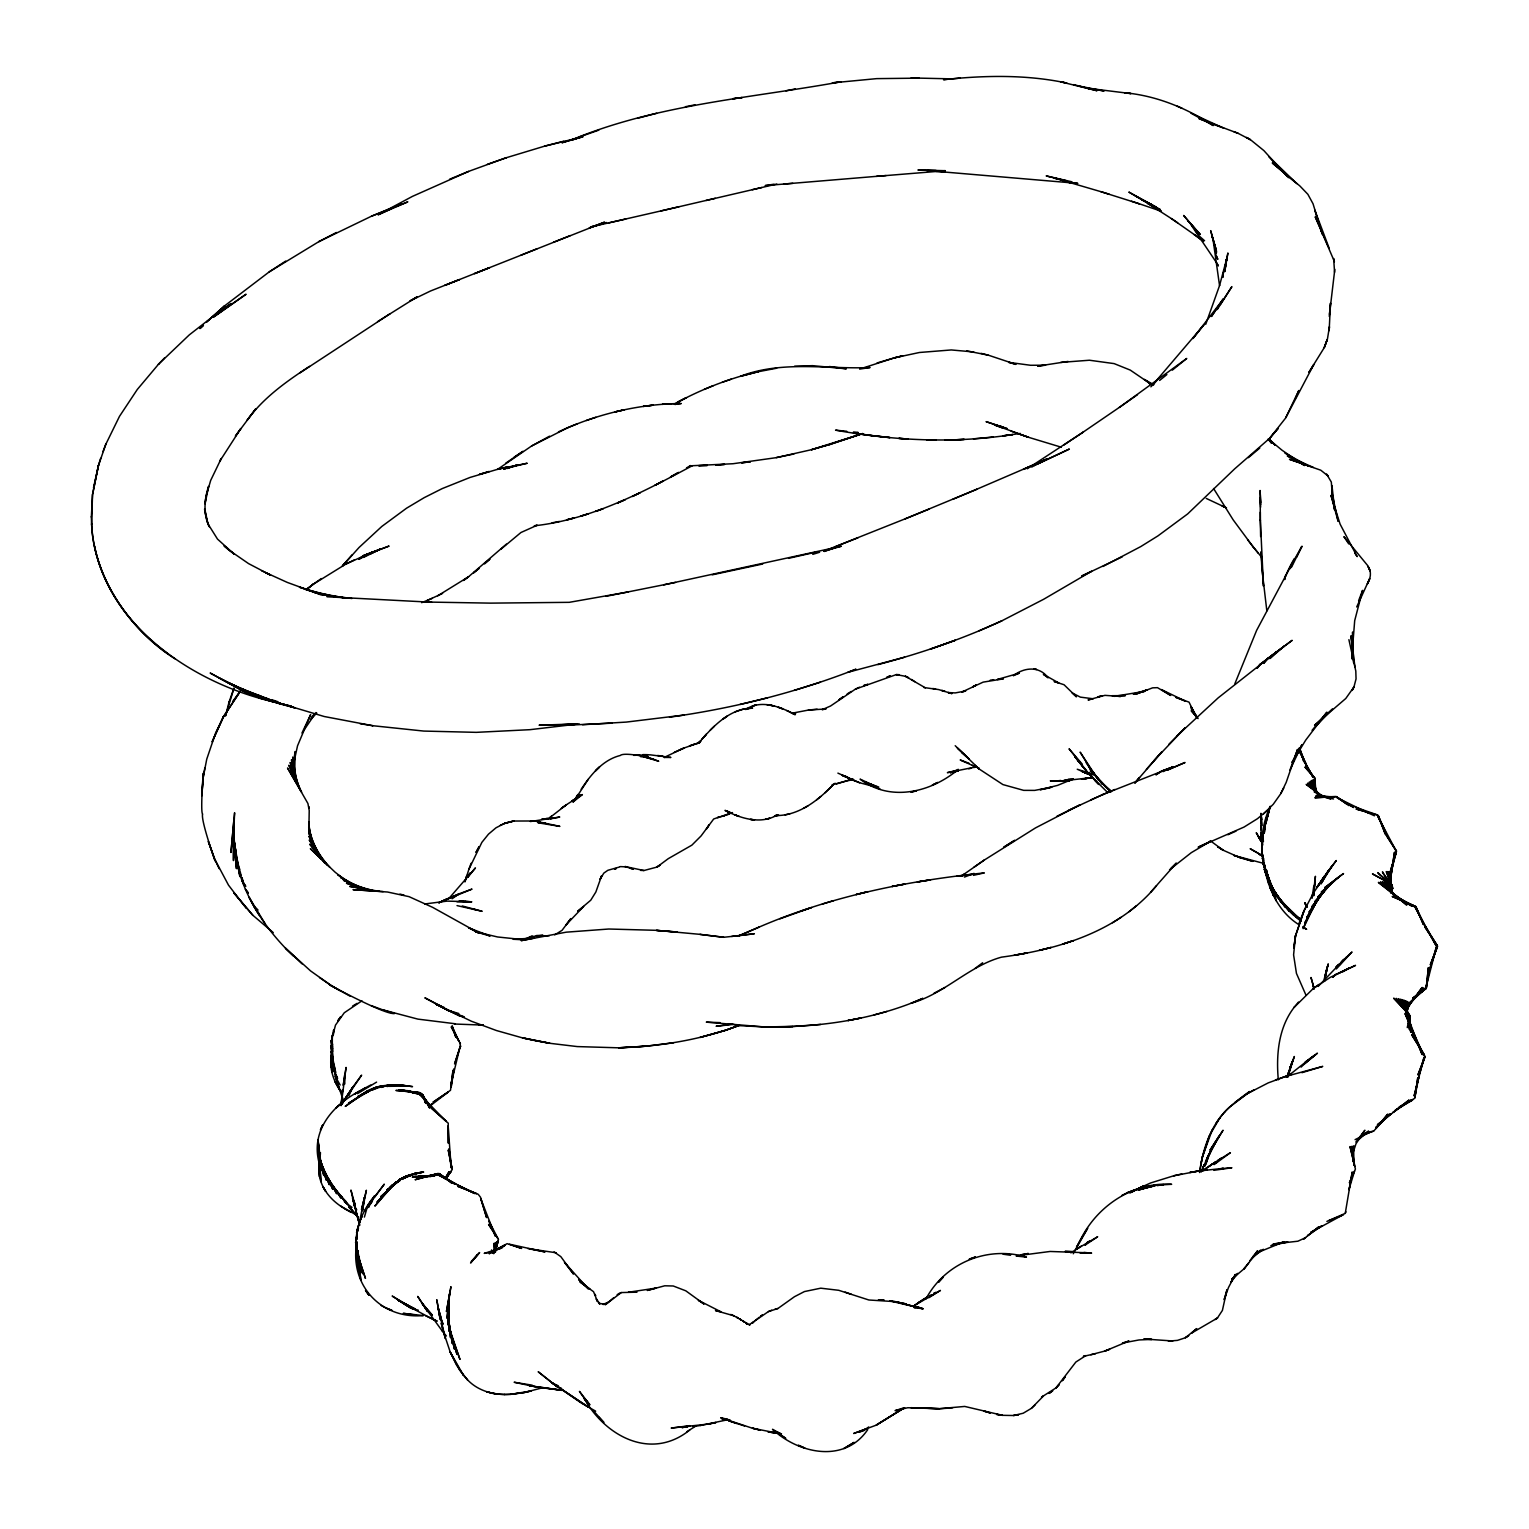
<?xml version="1.0" encoding="UTF-8"?>
<svg xmlns="http://www.w3.org/2000/svg" width="1529" height="1529" viewBox="0 0 1529 1529"><rect width="100%" height="100%" fill="white"/><g stroke="black" fill="none" stroke-linecap="round" stroke-linejoin="round"><path stroke-width="1.5" d="M357.958 1252.308L357.958 1268.401L358.283 1250.779M1260.852 826.31L1260.871 816.352M1260.833 822.946L1260.89 816.218M1313.698 894.847L1315.418 876.289L1313.698 895.306M1409.413 1029.476L1409.49 1015.466L1410.713 1031.827M91.358 517.07L92.504 494.708L98.429 465.561L92.504 494.708L91.644 524.351L91.339 516.611M1313.698 895.784L1314.902 879.404M308.782 831.031L308.839 822.01L310.1 837.644M308.839 831.126L309.221 810.542L307.921 803.489L287.548 767.998L301.633 792.137L288.866 765.207L300.296 789.977L290.166 762.474L298.9 787.645L291.447 759.76L296.913 782.81L292.708 757.065L293.434 765.972M362.526 1209.783L366.387 1190.25L361.513 1209.515L364.38 1197.838L362.66 1210.777M1392.499 888.769L1391.734 885.176L1377.801 872.6C1381.165 878.162 1396.512 882.749 1391.333 891.464C1396.149 884.221 1384.299 877.894 1382.445 871.836L1392.441 887.145L1386.306 871.549L1392.441 888.158L1390.893 892.764M294.6 777.038L295.154 751.58L293.625 760.907M1409.528 1029.648L1409.872 1016.135L1408.477 1027.373M1351.923 654.336L1351.789 658.808L1352.095 654.106M1352.133 647.627L1352.611 631.974L1353.585 662.841L1350.986 635.796L1354.923 666.778M495.721 1249.441L498.492 1239.407L488.592 1224.385L498.053 1238.758L488.917 1221.059L495.32 1236.044M340.871 1206.266C329.155 1198.468 319.733 1186.064 318.892 1171.634L319.504 1153.458M356.983 1241.988C348.803 1284.341 380.511 1319.451 423.399 1315.552M1406.527 1015.237L1407.12 1001.438L1407.368 1014.797M1264.693 832.005L1265.075 823.233L1264.712 829.979M1390.473 888.789L1390.664 884.488L1391.6 893.051M494.976 1252.06L495.472 1242.599L494.956 1251.181M1390.377 883.093L1391.008 871.989L1390.931 891.082L1390.243 871.778L1391.696 890.146L1389.211 871.645L1392.212 889.152L1387.873 871.549L1392.441 888.158L1390.606 892.496M319.657 1177.101L320.058 1153.134M342.209 1093.483L335.061 1081.557L340.298 1090.827C332.73 1079.856 328.525 1065.904 331.908 1052.678M357.882 1250.913L357.155 1262.113L357.958 1252.633M1352.4 649.385L1354.694 620.64L1362.568 590.366L1358.593 600.744M332.519 1046.543L331.812 1071.944L332.309 1035.095L332.328 1058.584L331.487 1040.37L335.501 1025.099L344.254 1012.79L361.933 1000.826M362.277 1210.184L364.456 1197.647L358.761 1225.799M1223.066 277.074L1223.372 272.315L1223.028 276.864M330.99 1067.204L332.615 1044.078M1329.141 330.646L1329.427 326.766L1327.44 339.056L1324.286 347.58L1308.92 372.35L1313.774 364.571L1285.813 417.608M1329.179 330.168L1330.517 303.048L1329.274 316.388M1334.798 269.352L1329.485 314.324M1390.568 883.208L1391.428 872.237L1389.823 883.647M1334.569 272.296L1333.651 258.554L1334.397 261.746M319.905 1152.885L318.911 1171.978L319.867 1155.045M341.101 1105.448L346.07 1067.414L343.241 1085.437L344.694 1074.868L344.789 1083.965M1224.538 270.537L1227.902 252.992L1224.672 271.799M1266.05 822.354L1266.547 817.633L1265.744 824.188M1406.795 1015.39L1408.19 1002.049L1406.221 1013.459M203.281 776.885L201.809 795.825C206.052 736.386 199.458 812.778 202.65 814.059C199.726 821.417 227.477 895.134 208.307 841.447L215.035 859.871M205.593 499.008L205.077 503.863L208.556 486.413C204.294 499.371 203.147 514.203 209.263 526.76C204.332 514.528 202.631 496.065 207.504 522.459M358.455 1227.672L358.054 1231.093M1224.481 270.327L1226.659 258.879L1219.55 285.617L1213.414 242.155L1216.396 251.501M320.459 1152.598L318.892 1171.634M1391.142 892.879L1391.982 886.323L1390.702 890.681M495.453 1250.932L496.6 1242.026L495.243 1251.41M357.327 1251.2L356.754 1255.538L357.461 1250.913M1224.92 271.168L1226.526 259.357L1224.691 270.633M1408.515 1027.641L1409.604 1015.16L1393.684 998.15L1409.394 1014.855L1396.187 998.361L1409.681 1015.6L1408.285 1023.761M1324.611 981.178L1327.306 967.322L1325.089 977.662M1390.53 879.271L1394.524 852.15L1391.275 872.83L1395.652 852.035L1390.625 873.135L1396.34 852.054L1390.95 869.16M320.001 1154.223L319.026 1160.759L320.345 1154.051M1312.742 893.165L1313.774 886.323M1199.577 1172.514C1202.711 1148.375 1211.274 1123.681 1229.717 1106.939C1273.084 1074.467 1233.349 1101.797 1224.442 1112.29M330.723 1062.407L332.538 1050.901M1199.615 1172.189L1202.367 1157.109L1200.781 1164.888M1267.445 816.696L1270.159 806.414L1265.783 823.653L1270.045 806.681M204.848 767.749L203.223 777.324L206.759 759.129L215.646 732.888L223.635 716.394L212.13 741.852L223.406 716.738L240.741 690.554M1295.483 935.996L1304.027 910.768L1295.541 935.652L1293.591 954.861L1296.458 973.419L1306.053 995.341M1349.056 1189.715L1352.248 1171.94L1345.252 1213.357L1326.885 1221.384M93.479 487.866L98.429 465.561M332.71 1048.493L331.028 1057.571L332.596 1050.786M495.453 1252.098L497.498 1241.529L495.377 1250.569M205.995 496.505L210.696 480.374L221.265 458.49L219.603 461.471L240.817 428.54L235.409 436.09L255.668 408.95L247.22 420.093C263.6 397.616 286.477 381.39 309.508 366.368M460.363 1046.925L460.592 1045.836L454.553 1063.974M1325.528 975.273L1326.828 969.061L1325.012 975.961L1325.968 972.272M1284.723 579.587C1284.494 575 1302.555 542.661 1290.247 568.616M294.122 761.423L297.524 745.846L310.635 714.616L301.958 733.041L315.987 712.533M460.42 1046.62L459.981 1042.835L460.458 1043.867M1352.477 1152.369L1353.949 1145.89L1353.241 1161.792L1352.897 1146.177L1354.121 1165.346L1351.598 1146.387L1354.809 1166.493L1350.031 1146.559L1355.42 1169.035L1349.495 1182.624M1406.527 1013.689L1409.05 1002.623L1405.591 1013.899M1287.934 1077.161L1293.114 1059.731M1284.685 579.262L1285.717 574.942M1327.306 967.322L1326.216 971.775L1328.261 963.862L1326.56 970.036L1327.784 965.583M225.547 715.935L233.994 688.05L228.872 702.556M225.642 715.572L229.082 701.868M1324.152 979.363L1325.051 975.808M1407.253 1027.584L1409.853 1015.81M1349.323 1188.243L1354.579 1171.042L1349.419 1182.701M495.969 1249.327L498.129 1241.108L495.549 1249.633M364.399 1217.084L367.533 1206.247M1392.193 889.802L1391.333 891.464M466.823 875.429L464.912 881.908L468.925 869.179M1352.592 1154.185L1355.975 1143.807L1364.881 1130.218L1355.841 1142.048L1368.589 1131.097L1360.867 1135.99M100.646 458.337L98.296 466.001L105.749 444.404L119.491 416.347L137.285 389.494L158.653 364.074M1219.722 285.082L1205.712 324.339M1291.757 1063.324L1288.985 1072.001L1294.375 1056.501L1289.807 1068.465L1293.056 1059.884M455.202 1061.986L459.713 1048.034L450.768 1085.342L454.075 1068.828L451.17 1087.119L453.004 1070.185L450.501 1090.292L432.975 1102.256L448.093 1092.165L429.458 1106.384M1286.978 1077.104L1289.272 1070.3M1390.301 871.32L1396.569 851.118L1386.096 834.968L1396.225 851.08L1377.916 816.505L1386.287 833.974L1378.336 815.836L1385.312 834.146L1378.107 815.244L1356.051 809.032L1376.75 814.689L1355.955 807.388L1374.456 815.779M1205.98 1163.569L1210.28 1151.662L1223.028 1130.237L1209.974 1150.248L1219.11 1136.028L1207.528 1157.09L1215.421 1142.106L1209.611 1154.261M1270.159 806.414C1252.003 845.996 1264.215 894.083 1299.554 919.808M1292.177 762.207L1305.747 740.074L1326.924 712.17L1312.073 730.346L1332.466 708.864L1314.558 725.338L1345.788 698.485L1353.949 686.98L1356.051 678.914L1355.803 671.04L1348.903 639.676M1291.604 567.03L1301.733 546.56L1296.554 557.282M1288.106 1073.683L1290.61 1066.497M1405.82 1014.09L1409.662 1003.139L1406.183 1011.032M1234.916 683.616L1256.628 630.368L1294.146 559.92M1324.458 347.121L1327.229 339.514L1324.286 347.58M471.123 863.273L468.887 869.294L481.864 842.383L488.496 834.146L496.027 827.781L504.474 823.462L513.763 821.035L534.672 820.977M1205.062 1165.71L1207.298 1159.708M1298.962 923.459L1304.027 910.768M1205.043 1165.805L1208.636 1156.287M102.997 451.571L105.921 444.002M1201.24 1171.787L1208.77 1154.682M1201.278 1171.654L1204.202 1164.697L1202.731 1168.156M1209.458 1154.319L1211.943 1148.413L1207.126 1158.16M1263.489 813.982L1273.256 804.273L1280.748 793.723L1286.195 782.389L1297.548 749.401L1289.826 770.348L1301.886 744.776L1292.043 762.264M1295.541 398.037L1298.809 390.526L1285.621 418.029L1269.643 438.326L1234.744 468.791L1187.67 513.916L1157.912 535.914L1140.768 546.579L1102.963 566.456M348.86 1095.758L352.607 1087.387L361.628 1075.155L341.024 1105.276M1205.578 1161.543L1207.184 1158.026M1345.252 1213.357L1345.94 1211.847M1356.701 606.956L1369.697 578.574L1367.385 583.83C1370.615 578.726 1371.819 571.731 1368.149 566.494L1370.003 570.871L1367.786 565.711L1343.915 536.641L1348.731 543.904M371.623 1202.138L374.395 1196.232L369.942 1204.489M1405.495 1013.211L1410.025 1003.578L1405.571 1011.3M1212.191 1129.855L1202.291 1157.415L1209.21 1136.066L1220.008 1117.565L1215.765 1123.662M1306.97 904.69L1303.893 911.074L1313.411 893.012L1328.433 870.689L1316.87 887.432L1324.573 876.021M1073.243 1253.761L1087.692 1228.207L1080.009 1240.784C1096.102 1206.744 1132.454 1181.669 1171.654 1184.306L1153.573 1185.281L1163.722 1184.612L1157.166 1185.625M1353.949 686.98L1352.095 690.458L1353.757 687.362M1280.882 793.36L1283.787 787.97M1321.018 883.953L1323.139 880.054M1322.05 882.099L1328.281 870.938L1336.289 860.521L1316.87 887.432M1217.256 309.508L1231.877 286.649L1220.448 304.367M1321.171 883.418L1332.351 865.529L1327.44 872.371M1293.935 560.302L1302.02 546.235M364.666 1211.025L374.777 1195.697C356.926 1216.243 349.071 1247.549 362.793 1273.81L355.626 1242.14L360.748 1269.032L355.645 1242.542L359.277 1264.005L357.576 1250.665M344.407 1099.638L341.101 1105.18L352.912 1087.119M1405.648 1011.51L1410.158 1003.941L1406.107 1009.58M223.272 717.101L240.684 690.63M342.324 1103.154L344.56 1099.485L342.668 1102.562M370.056 1204.776L372.388 1200.934M374.72 1197.092L384.295 1184.153L367.667 1205.941M1217.046 308.915L1223.047 299.321L1211.427 316.503L1223.353 298.939L1192.907 338.559L1203.992 324.74L1153.458 384.008M470.684 872.715L465.905 877.837L470.626 872.772L467.759 877.321L475.443 867.918L449.736 897.523M445.531 1178.935L450.29 1171.615L445.302 1178.974M1168.347 1341.124L1177.445 1340.379L1185.281 1337.799L1196.787 1328.586L1191.492 1333.154L1217.39 1318.055L1222.397 1310.429L1226.965 1289.75L1224.156 1299.65L1228.494 1287.494L1235.413 1274.383L1230.864 1282.219L1237.745 1273.37L1231.743 1279.238L1243.746 1269.051L1248.601 1262.973M581.192 789.27C590.691 774.878 602.751 759.837 620.296 755.479C625.113 750.815 667.084 761.69 638.931 755.25M1317.023 887.183L1324.783 875.83L1320.999 881.296M1247.358 1264.846L1257.583 1250.779L1250.053 1260.508L1260.603 1250.149L1252.786 1256.723M925.943 1298.943C944.979 1262.992 987.486 1245.466 1026.437 1257.106L1018.295 1256.265M445.799 1178.859L451.189 1171.386L445.455 1178.802M1257.239 668.154L1259.915 664.446L1257.297 668.058M1406.011 1009.732L1422.161 987.447L1409.662 1004.305L1423.595 988.002L1409.031 1004.266L1424.665 988.46L1409.776 1002.508M232.58 701.582L240.493 690.86M588.225 779.331L574.636 800.164L580.122 794.564M1245.543 1267.159L1247.033 1265.228M446.334 1177.865L452.202 1169.589L448.245 1149.999L451.915 1168.634L448.972 1148.776L451.17 1167.869L448.169 1125.841L448.322 1143.195L448.245 1123.184L431.331 1108.066L446.353 1121.502L418.315 1092.929L431.56 1107.053L419.634 1092.948L431.159 1107.206L420.8 1093.292L402.108 1089.833L422.635 1095.261L407.001 1090.578L413.136 1092.815M1336.327 968.946L1351.98 951.994L1341.946 961.894L1349.381 954.364M1343.857 959.524L1339.691 964.684L1346.552 956.963M1294.318 1007.152C1278.397 1027.584 1276.084 1054.876 1278.301 1079.837M342.4 566.036L359.067 547.478L381.83 526.435L406.58 508.182L424.183 497.67L442.168 488.611L470.072 477.43L498.569 469.021L527.199 463.249L503.958 468.868M1136.334 781.319L1161.639 752.077L1146.368 769.393M1298.503 1002.068L1294.107 1007.42L1313.335 988.46M342.496 565.94L345.191 562.672L342.553 565.845M1219.855 1117.795L1224.614 1112.08M868.701 1426.958L863.56 1430.8L859.355 1431.985L866.79 1428.621L853.698 1433.495L876.251 1425.143L904.461 1407.674L895.057 1410.655L907.806 1407.731L939.188 1408.725L964.723 1406.432L1002.47 1415.319L1013.517 1415.51L1023.188 1413.236L1031.406 1408.343L1043.409 1396.053L1041.517 1397.124L1055.985 1387.912L1075.862 1362.033L1085.877 1355.592L1083.373 1356.338L1095.452 1353.738M1263.718 663.376L1268.191 658.139L1292.139 640.345L1259.648 664.714L1284.341 646.079L1270.083 658.426M1318.132 986.453L1344.067 959.314L1341.239 962.009M1269.643 438.326L1278.034 428.54L1269.949 437.982M311.381 717.33L314.324 714.005M345.038 562.844L352.09 554.893M1156.497 885.731C1118.578 931.467 1058.278 949.585 1001.476 957.154C968.736 966.156 944.521 993.869 911.265 1003.177C864.439 1021.2 813.848 1027.584 763.908 1026.876L792.614 1026.551L763.984 1026.915L706.322 1022.156L720.006 1022.614M1153.803 760.792L1185.185 727.785L1168.92 744.26M1263.642 663.185L1268.191 658.139M1150.553 892.324L1176.355 863.082L1171.195 867.956M1243.899 1268.898L1245.37 1267.293L1243.746 1269.051M1150.878 386.837L1158.103 379.001L1153.688 383.798M577.025 797.756L571.674 801.158L576.987 797.756L572.935 802.113L582.377 794.564L566.456 804.694L548.185 818.932L551.434 816.199M867.765 1429.558C844.658 1463.731 798.73 1453.773 772.489 1429.29L781.281 1434.087L774.171 1431.259L779.733 1433.017M428.885 1106.996L431.923 1103.804L428.598 1106.996M164.501 357.977L158.385 364.361L189.271 334.908L216.755 313.502M748.828 708.577L752.593 708.08C729.486 708.309 712.361 727.001 698.447 743.323L701.104 740.59L696.536 743.725L699.842 742.521L684.304 747.91L664.905 757.065M1301.122 1067.127L1305.25 1062.923M1269.777 658.598L1276.352 652.004L1269.49 658.254M1176.814 736.041L1218.193 697.855L1276.677 651.774M310.406 719.375L316.79 713.087M613.588 1297.853L605.293 1304.753L621.29 1292.559L636.981 1292.177L628.362 1292.253L656.228 1288.068L647.283 1290.438L664.752 1285.793L673.238 1285.985L685.795 1290.82L704.047 1304.046L698.333 1300.3L720.866 1311.767L715.496 1310.563L733.786 1315.762L730.728 1314.443M199.974 328.487L203.414 325.142M206.625 322.046L224.19 306.182L206.855 321.816M710.316 730.078L714.387 726.199M824.876 792.882L832.885 785.084C817.671 800.776 798.329 816.008 775.337 815.569L778.701 815.244L774.362 816.238L777.172 815.033C760.601 824.762 740.839 818.455 724.994 810.389L730.078 812.3L727.02 811.364L728.224 811.746M1303.797 1064.528L1317.425 1053.175L1304.963 1063.247L1314.328 1055.392L1311.347 1057.552M1031.425 1408.305L1035.057 1404.96M506.367 544.152L468.562 576.739L437.714 595.813M500.843 549.255L520.949 532.512L537.233 525.212L534.271 525.804C591.379 519.631 642.772 492.166 692.446 465.657M1268.248 809.606L1257.545 818.646L1244.052 827.055L1198.163 847.162L1210.318 841.409L1191.301 852.666L1169.551 869.733M200.127 328.487L203.376 325.543M768.437 1311.576L749.038 1324.859L750.051 1324.726M1215.536 1163.321L1218.288 1160.874M1214.083 1164.62L1230.386 1152.694L1215.115 1162.231M1408.133 1004.075L1425.353 988.843L1414.325 997.749M755.116 1320.674L759.359 1317.214M213.792 316.981L246.054 294.237L213.601 316.885M1248.39 457.668L1259.781 448.054M1287.189 1076.684L1311.481 1057.476L1305.154 1062.196L1308.155 1059.96M223.941 306.373L269.505 271.665M1086.202 1244.166L1084.978 1245.179L1097.669 1236.751L1076.072 1249.422L1081.538 1245.944M429.19 1106.556L432.497 1103.842M1159.632 380.434L1166.875 374.567M1172.284 370.171L1186.752 358.455L1119.343 407.421L1137.461 394.711M816.562 799.877L820.748 796.494M1129.109 911.647L1136.506 905.665M928.829 1297.72L940.431 1290.419L914.839 1305.25M455.26 1023.761L417.895 1019.117L382.518 1009.771L394.482 1013.498C382.269 1015.638 289.172 962.295 350.084 996.144M1414.44 997.845L1426.328 988.154L1428.373 967.589L1426.27 988.288L1412.796 998.036M306.87 589.162L313.349 584.154L306.928 589.143M217.902 313.885L231.032 303.698L216.487 313.693L231.338 303.545M358.99 558.983L362.755 556.078L389.073 546.063L362.698 555.887L380.262 549.102L369.731 554.282M307.1 588.952L313.349 584.154M497.479 469.422L531.614 445.99L567.794 427.68L558.467 431.847M1235.05 1102.333L1247.568 1093.522M357.538 1093.636L376.593 1082.112M975.177 968.373L982.65 962.773M358.933 558.907L371.719 552.351L359.124 559.27M397.712 1182.032L386.741 1190.002L401.879 1178.209L380.721 1196.729L399.509 1179.509L410.556 1174.692L423.667 1172.074L414.435 1173.412L421.966 1172.303L412.62 1174.157L420.246 1172.571L407.154 1176.604L415.085 1173.565L407.306 1176.718L413.365 1173.966L403.58 1178.419L411.664 1174.425L401.821 1179.394L409.982 1174.922L404.038 1178.209M401.362 1179.375L405.032 1176.738L401.286 1179.26M960.976 876.346L984.064 860.215L973.992 867.172M1318.896 984.447L1313.067 988.671L1330.44 977.26L1355.516 965.372L1337.799 973.629L1349.075 968.067L1343.112 971.679M961.053 876.327L964.359 873.957M1303.568 1239.102L1305.594 1237.649L1297.911 1241.204L1273.084 1244.014L1287.896 1241.988L1270.924 1245.676L1284.112 1241.739L1258.214 1252.347M505.717 463.211L522.975 451.342L514.203 457.133M452.106 898.784L459.044 893.834L472.002 889.094L438.88 902.722L446.927 898.918L441.097 901.632M1252.977 1256.781L1263.451 1249.346L1257.87 1252.347M918.929 1302.364L914.762 1305.326L918.967 1302.364M953.159 772.986L958.32 769.335C931.295 792.328 890.26 802.4 860.101 779.14L875.467 786.212L870.058 784.721L876.079 786.365M1206.209 1168.29L1203.075 1170.507L1215.23 1162.155L1212.038 1164.276M321.338 578.554L313.101 584.346L346.013 563.991M1206.018 1168.424L1212.249 1164.142L1209.171 1166.226M1303.797 1238.93L1319.011 1226.659L1307.582 1235.68L1321.687 1225.914L1310.754 1232.393M1412.834 997.997L1426.175 988.499L1429.653 967.532L1425.888 987.925L1436.476 946.604L1430.379 967.073L1437.336 946.566L1430.303 964.799L1437.642 946.241L1424.894 926.975L1437.012 945.285L1425.525 926.612L1435.979 945.457L1415.185 907.289L1425.181 926.459L1415.95 907.079L1423.327 924.453M1119.668 407.173L1082.78 432.382M855.361 689.159L830.553 706.016L822.143 709.685L826.042 708.959L808.401 710.048L817.117 709.188M619.551 867L607.873 870.288L603.821 873.116L600.094 879.29L601.623 875.792L595.851 892.019L590.767 900.199L577.714 911.265L583.638 906.449L566.074 924.854L570.852 918.604L562.099 930.282L554.721 934.888M397.559 1181.802L390.105 1186.867L400.082 1180.407L391.844 1185.357L397.827 1181.783M1373.615 1131.078L1362.473 1135.187M299.971 372.866L390.105 313.713M608.408 1302.154L602.904 1304.447M1070.873 1252.882L1078.843 1247.626M983.931 860.292L1035.458 827.934L1079.894 804.923L1056.921 816.257M1063.783 445.073L1083.086 432.191L1027.24 468.791M686.884 1431.698L695.676 1426.137M285.713 261.077L269.276 271.837L319.083 241.506M377.567 321.663L417.054 296.894L410.001 300.907L430.586 290.969L459.407 279.597L444.863 285.35M1112.539 922.751L1120.967 917.4M1395.365 1110.111L1411.152 1100.096L1392.995 1112.405L1409.088 1100.02L1377.4 1124.771L1391.065 1113.743L1375.775 1127.561L1389.555 1114.049L1375.775 1128.65L1387.701 1114.182L1373.921 1130.906M363.482 557.435L380.511 549.045M847.142 693.975L851.213 691.471M357.041 1003.368L352.492 1006.158M771.705 1310.2L768.456 1311.576L777.879 1308.518L794.468 1296.707L804.426 1291.565L820.748 1288.182L838.733 1290.304L868.854 1299.994L895.249 1301.657L923.057 1308.748L914.094 1307.62M359.659 1091.056L365.202 1087.922L354.269 1094.305L359.907 1090.903C329.748 1106.576 307.176 1135.302 321.778 1170.736L318.051 1139.927L320.325 1165.92L319.274 1154.261M617.143 1294.681L618.977 1293.572M1031.731 467.09L1035.802 464.682M689.732 1430.016C651.335 1461.017 605.255 1436.457 584.059 1398.194L588.971 1404.979L579.434 1391.39L589.888 1404.769L584.154 1398.347L587.518 1401.653M1395.327 1110.207L1412.7 1099.963L1399.188 1106.996M686.521 467.912L690.554 465.542M832.388 784.893L835.216 783.249M745.674 709.437L750.777 707.793L745.674 709.437C761.174 699.078 780.516 706.876 795.271 714.712L791.219 712.762L795.443 714.119L791.487 713.011L795.615 713.546L791.754 713.259L808.306 710.087M1310.793 1232.393L1341.621 1215.593M1254.258 1089.661L1247.339 1093.655L1268.248 1082.876L1291.202 1074.467L1275.492 1079.933M803.547 808.363L807.962 805.84M378.924 214.48L401.057 203.797L378.447 214.595L412.448 196.381L468.486 171.458L449.641 179.199M531.614 445.99L549.542 436.185M1129.855 1193.079L1143.577 1185.912L1131.651 1192.066M674.002 404.172C695.083 392.571 717.388 383.129 740.456 376.268C782.523 360.175 826.845 369.445 870.077 367.533L859.642 369.101L894.178 357.901L919.426 352.492L951.286 349.95L973.763 351.957M929.345 1295.866L931.562 1294.643M1167.334 770.024L1185.032 762.493L1167.755 770.004M365.087 1087.998L370.782 1084.998M1034.407 465.561L1069.363 449.048L1037.904 463.707M934.047 993.2L944.865 987.543M336.418 232.484L318.873 241.62L371.681 216.105M378.026 214.729L407.823 201.866L371.509 216.201L389.761 208.708M1399.475 1106.9L1414.898 1098.223L1417.784 1077.735L1414.86 1097.038L1418.759 1077.257L1414.115 1095.911L1424.091 1057.093L1418.778 1075.843L1424.856 1056.959L1417.918 1074.906L1425.066 1056.443L1411.649 1034.636L1424.436 1055.144L1412.739 1034.407L1423.537 1054.914L1405.055 1013.631L1422.161 1054.628L1406.604 1013.918L1412.949 1034.139L1407.865 1014.319L1411.611 1031.96M1037.579 463.765L1046.505 459.235L1023.302 469.384L1046.792 459.14L976.477 489.376M442.588 593.405L427.26 600.457M503.997 468.868L517.777 464.892L507.074 468.524M1122.267 556.843L1081.787 575.993L1091.61 571.273L1043.619 599.292L1001.724 620.889C961.913 639.256 920.286 653.495 877.914 664.618M1355.076 1139.659L1371.398 1131.479L1362.931 1134.843M354.594 559.786L345.764 564.125L371.719 552.351M1121.77 1195.468L1128.096 1192.372M504.283 468.677L508.029 466.842L498.435 469.078L508.182 466.804M1136.487 1189.352L1150.668 1182.949L1173.813 1175.763M503.5 469.097L517.624 464.892M438.766 902.817L459.312 893.815L446.774 898.956M1068.179 810.542L1103.001 794.488L1091.037 799.801M1163.015 771.648L1173.374 766.736L1161.6 771.113L1156.077 774.725L1161.6 771.113L1173.66 766.66L1103.001 794.488M859.451 687.247L855.456 689.101L896.281 674.614L905.474 676.296L925.37 687.84M368.623 1091.515L357.843 1096.541L375.503 1087.501L348.459 1103.25L368.183 1090.502C381.772 1083.373 397.827 1084.596 412.524 1086.622L400.732 1085.055L408.415 1086.068L389.188 1086.316M372.923 1089.508L379.383 1086.488L362.067 1094.267L368.451 1091.725M1073.32 778.892L1057.609 785.371L1040.217 789.728L1046.084 788.639L1051.876 787.148L1034.693 790.397L1023.665 790.359L1002.928 784.587L979.114 768.972M732.487 812.568L713.699 818.971L701.066 835.943L691.892 845.136L668.23 858.686L656.954 867.077L643.957 870.517L624.96 866.503L633.407 869.16L629.872 868.147M1227.959 834.738L1235.967 831.126M674.385 752.23L684.304 747.91L679.316 750.013M577.102 423.896L567.794 427.68M500.327 825.278L504.666 823.386M979.267 630.751L1001.915 620.793M956.313 770.215L950.293 772.833L953.828 771.361M739.291 935.672L759.301 927.014L739.195 935.633L723.905 937.258L699.938 934.372L723.809 937.315M432.191 598.374L421.641 602.674M621.29 1292.559L619.13 1293.438M1102.753 794.583L1114.851 789.48M952.758 499.333L976.706 489.299L905.321 518.79L929.326 509.023M704.277 389.379L713.278 385.671M567.699 427.719C603.535 412.486 642.276 403.828 681.246 403.522L676.869 404.287M1301.924 1072.689L1322.738 1066.401L1283.156 1077.123M905.474 518.713L823.672 551.262L841.351 546.235L663.662 584.862M520.93 255.209L537.004 248.787M625.762 219.029L591.283 226.808L606.478 222.546L589.257 227.878L604.567 222.145L445.015 285.273M759.378 926.975C830.687 896.262 907.366 880.8 984.294 872.906L973.381 875.352M379.116 1087.482L383.378 1085.781L372.808 1089.795M489.567 267.671L474.544 273.615L489.7 267.632M675.111 404.554L679.373 402.872L674.843 404.153M553.555 242.194L570.26 235.6M834.356 547.095L858.017 537.768M522.937 939.532L532.417 936.264L529.435 936.818L543.005 935.328L536.278 935.652L549.236 935.786M1328.969 1220.562L1343.513 1214.848M735.315 711.769L743.935 708.921M969.826 875.104L974.183 873.441L964.436 877.073M1138.474 1190.25L1148.547 1186.408L1141.054 1189.065M570.814 140.209C657.011 104.259 750.471 98.2 841.198 81.744L832.292 82.872L876.729 78.629L919.139 78.151M727.728 814.537L729.123 814.001L726.351 815.033M468.371 171.477L506.424 157.678L487.235 164.367M551.797 818.34L550.058 818.971L559.748 817.04L530.372 821.532M779.886 918.814L811.517 907.557L800.814 911.169M739.042 1025.443L725.663 1030.278L739.099 1025.386C700.702 1039.988 659.611 1046.486 618.672 1047.805L646.633 1046.161L618.882 1047.824L577.274 1046.581L549.637 1043.275L522.536 1037.866L536.278 1040.886L549.905 1043.275L522.822 1037.981L496.428 1030.527L471.314 1021.2L435.708 1003.999L459.35 1015.944L463.803 1016.766M501.894 1247.97L489.853 1252.289L504.494 1245.944L489.452 1252.901L505.124 1244.931L489.184 1253.761L507.112 1243.669L521.446 1248.371M824.341 551.472L837.816 546.656L824.169 550.86M572.744 139.846L581.192 136.865L561.927 142.751L582.989 136.788L544.592 146.153L506.328 157.716M669.511 717.197C733.194 708.347 796.036 692.618 855.953 669.205L847.983 672.282L904.537 657.222M579.415 136.941L598.795 130.156M1138.111 1190.154L1156.02 1185.3L1143.386 1188.625M862.528 433.605L811.612 449.66L776.292 457.649L733.022 463.727L690.095 465.829M501.627 1248.027L484.234 1253.36L492.109 1252.098L489.93 1251.639L492.701 1252.48L490.637 1251.601L493.542 1253.302L491.975 1251.735M722.319 382.212L731.378 379.116M1142.698 1188.511L1152.79 1186.294M586.333 420.494L595.851 417.283M381.18 1087.406L387.468 1085.342L381.313 1087.215M723.504 815.97L724.937 815.511L720.579 816.792M794.354 690.343L820.442 682.163M543.254 1387.587L524.007 1392.594L510.762 1394.314L524.313 1392.537L531.175 1391.008L510.762 1394.314M812.778 554.358L819.601 552.256M749.745 1324.821L733.882 1315.8M822.373 904.04L833.439 900.715M877.092 362.946L894.083 357.977M708.252 1424.091L671.193 1428.067L689.999 1425.659M974.011 767.501L976.591 766.793L947.388 772.661L953.542 771.132M1362.071 1134.289L1373.29 1131.212M874.244 1014.874L886.935 1011.433M637.421 118.325L656.686 113.261M727.403 1419.81L700.53 1425.487M544.592 146.153L563.857 141.184M1071.045 778.796L1062.846 780.841L1050.308 780.86L1062.961 780.86L1056.558 780.975L1060.725 780.459M836.497 783.899L852.704 779.159L832.216 784.836M1213.854 1170.316L1231.896 1167.774L1221.556 1168.615M968.774 768.819L971.393 768.17M740.132 704.429L767.558 697.816M777.879 1308.518L775.165 1309.092M715.285 198.311L660.968 210.945M706.073 200.471L761.767 187.513M752.306 189.711L776.808 184.034M678.876 206.816L608.408 222.966M1196.118 716.814L1189.046 702.155L1175.629 697.262L1185.395 701.142L1161.352 689.56L1170.736 695.466L1157.491 687.668L1152.618 687.84L1135.703 694.262L1147.304 689.808L1133.237 694.09L1144.552 691.356L1114.373 696.326L1125.401 695.599L1112.099 695.714L1120.566 696.479L1104.875 695.351L1088.056 699.938L1093.197 698.791L1080.353 697.128L1072.077 692.885L1076.454 696.804L1064.05 684.744L1054.093 681.475L1058.775 682.947L1043.39 674.327L1048.072 677.806C1039.433 665.631 1023.933 667.389 1013.345 675.703L1019.212 673.2L997.328 679.449L1003.311 678.876L983.166 682.125L961.837 692.064L965.697 690.993L955.205 692.924L948.056 692.541L951.936 693.612L938.634 689.579L923.917 687.534M1016.46 1255.844L1050.117 1251.467L1087.864 1252.786L1083.965 1252.442M1069.039 779.427L1062.846 780.841L1091.993 777.592M1181.745 1173.966L1173.66 1175.801L1198.354 1171.061L1223.41 1168.347L1219.55 1169.035M788.544 558.333L814.823 552.389M686.215 1426.748L689.751 1425.965L682.049 1427.646L690.382 1425.85L686.54 1426.653M762.703 564.01L712.208 574.828M424.68 903.983L447.06 901.116L471.41 901.766L456.923 901.766M785.065 814.861L789.805 813.848M1090.827 1354.713L1104.951 1351.024L1129.014 1340.99L1122.458 1343.035L1139.067 1339.939L1151.872 1339.404L1143.807 1338.984L1172.839 1340.971M795.252 88.95L785.906 90.823M776.254 457.611L793.838 454.017M675.512 582.434L606 596.329M685.432 106.724L694.969 104.832M628.438 591.914L569.247 602.33L490.675 603.133L423.208 601.986M758.671 371.643L776.656 368.221M552.045 522.842L559.346 521.446M666.529 757.008L664.026 757.447L670.887 757.447L650.131 754.829L633.618 755.345M383.722 1085.686L375.847 1087.348L392.284 1085.055L387.812 1085.246M1068.083 361.436L1037.675 366.138L1045.568 365.202L1030.584 365.278L1008.777 362.373L1016.001 364.399L988.269 355.148L966.634 350.905M389.188 1086.182L395.839 1085.112L387.028 1086.507M773.98 184.206L765.169 185.601L886.113 175.548M620.258 866.599L626.164 866.867M683.941 715.075L626.24 722.089L582.511 724.727M579.166 723.886L529.99 729.677L476.264 732.353L423.781 731.072L372.522 725.683M914.61 1307.62L918.948 1306.989L915.718 1307.41M1020.397 433.452L1002.699 435.88L1012.714 434.561C953.962 443.678 893.911 440.696 835.56 430.165L846.76 431.293M990.238 680.195L993.697 679.698M693.057 1426.557L700.626 1425.468M732.028 1023.99L716.126 1026.265L733.901 1024.354M577.025 723.886L539.087 725.205L570.202 725.205L553.594 725.3L572.094 724.02M1060.782 362.392L1089.432 360.232L1114.144 363.615L1130.256 370.094L1152.14 385.002M739.195 935.633L754.37 933.722L731.665 936.436M646.251 1046.18L673.601 1042.759M576.987 724.058L568.138 725.147L611.829 723.179M858.17 432.592L853.622 433.089L871.664 435.574L853.526 433.07L858.017 432.783M993.047 437.046L973.514 438.823M960.308 78.094L943.527 79.68C984.504 75.303 1026.379 74.443 1066.86 83.063L1060.495 81.782L1096.981 90.727L1073.683 84.611M946.145 1408.324L952.777 1407.712M783.555 184.092L792.806 183.327M876.537 176.351L942.609 170.961L917.935 170.006L945.17 170.694M792.481 1026.513L820.633 1024.468M935.939 171.324L945.266 170.656M603.363 1304.428L604.395 1304.352L599.062 1303.224L599.922 1303.874L596.253 1298.924L597.533 1301.58L593.539 1291.699L579.988 1281.933L589.926 1289.272L578.669 1279.525L588.264 1288.851L564.469 1262.4L573.509 1274.058L560.837 1256.647L554.071 1251.907M434.618 1175.763L420.513 1176.68L439.033 1174.463L416.691 1178.4L439.014 1173.45L451.858 1183.159L439.263 1173.718L454.801 1184.096L438.88 1174.157L455.833 1184.038L438.46 1175.075L474.697 1193.557L457.343 1185.109L476.456 1193.652L457.821 1186.332L478.195 1194.283L480.546 1197.283L486.604 1217.6L480.832 1198.965L495.377 1236.12M1348.96 805.63L1336.117 796.475L1314.864 797.756L1335.065 796.724L1315.552 796.513L1334.702 797.24L1316.201 795.52L1333.517 798.96L1317.329 794.182L1326.121 797.565M422.157 1176.508L412.276 1177.12L434.828 1175.725M1083.583 1252.786L1080.047 1252.977L1091.61 1253.149L1083.583 1252.786L1087.788 1252.767M939.188 1408.725L945.954 1408.324M726.695 1419.046L722.108 1419.294L729.964 1419.772M1019.9 1256.112L1023.761 1255.94L1016.269 1256.054M504.417 1394.467L511.068 1394.295C495.3 1395.595 478.329 1391.505 467.282 1379.559M794.621 366.195L812.128 365.679M479.093 1024.946L454.285 1024.01M936.092 170.503L926.937 170.656L942.609 170.961M483.221 1024.889L478.768 1024.965L482.896 1024.908M951.841 78.858L911.074 77.941M538.934 822.85L545.413 822.793L539.852 822.793M642.715 754.695L647.646 754.714L642.811 754.657M430.853 1176.604L414.646 1176.413L425.502 1176.871L420.207 1175.629L426.343 1177.082L418.946 1175.705L425.502 1176.871M926.593 439.893L935.939 440.046M422.864 601.986L431.79 602.254L327.015 596.769M640.555 870.383L643.957 870.517M522.211 939.723L513.094 939.265L534.538 938.061L521.217 940.641L566.246 932.174L608.733 929.02L656.247 930.32L699.804 934.334M735.086 1025.424L763.984 1026.915M504.742 1394.486L498.301 1394.142M812.262 365.641L846.34 368.795L829.463 366.52M532.226 1385.178L514.145 1382.254L537.558 1387.243L562.252 1390.262L529.225 1385.714L561.984 1390.377M416.251 1315.131L403.274 1313.354L423.093 1315.552M383.187 891.598L352.989 889.649L387.544 892.019L409.065 896.663L432.669 907.366L479.093 933.168M944.941 171.993L935.729 171.286L1077.83 183.384L1068.79 182.505M537.979 822.793L559.901 826.386L534.443 820.939L540.196 821.799M522.459 939.571L497.594 936.971L475.672 931.83L490.159 936.035L468.562 927.778L478.825 933.091M853.488 431.962L857.96 432.401M1006.235 428.33L986.052 421.641L1007.343 428.617M640.517 756.626L648.602 757.562L658.731 761.232L643.499 756.721L653.781 759.321M351.938 598.508L319.695 594.38L345.114 597.992L312.68 591.991L336.304 596.998L305.934 589.582L327.646 595.679L299.455 587.193L319.141 594.036L287.337 582.434L261.555 570.737M527.906 1248.581L556.155 1252.767M781.529 1433.934L752.478 1428.239L720.694 1417.784L727.651 1419.275M657.585 755.479L662.917 756.167M876.537 787.187L859.585 782.733L837.892 773.12M932.747 688.509L935.576 688.929M766.755 704.601L774.496 706.092L770.578 705.175M360.079 723.714L372.904 725.74L324.205 716.509L268.148 699.785L294.925 707.889L278.87 703.569L285.847 704.984M1263.814 863.426L1234.018 855.476L1252.939 861.362L1240.019 857.731M379.23 891.311L349.644 886.38L375.236 891.12L346.471 883.265L368.948 890.298M463.956 1016.766L447.194 1010.077L454.056 1012.427M286.171 704.984C259.395 698.638 234.281 686.158 210.18 673.028L250.985 695.294L219.163 677.997L260.714 698.352L281.164 703.856L270.633 701.18L238.046 687.381L280.744 703.76L270.633 701.18L228.452 682.794L260.714 698.352M529.99 1249.002L545.069 1251.945L509.463 1244.205L521.58 1248.448M1080.047 86.255L1104.11 90.995L1086.259 88.07L1130.944 93.594L1124.809 92.772C1156.631 95.754 1186.695 108.119 1213.281 125.55L1190.919 113.184L1223.831 128.226L1198.965 118.612L1238.28 133.405L1250.646 139.846L1263.871 150.587L1286.826 175.892M1072.039 181.836L1046.18 175.911L1065.923 180.747L1054.207 178.129L1062.196 180.365M1001.457 426.438L994.519 424.947L1004.477 427.91M457.018 905.608L482.151 911.303L462.236 905.971M472.843 909.029L477.507 910.042M291.466 706.188L282.884 704.257L291.045 706.111M277.341 702.155L258.095 695.963L267.25 698.543M981.083 353.352L988.078 355.129M1089.47 773.368L1081.481 771.285L1092.757 774.209L1077.257 769.24L1091.591 775.471L1087.903 773.922M399.967 894.083L404.076 895.172M969.061 763.296L960.193 759.97L974.623 766.373M415.238 1309.111L398.171 1300.147L411.664 1308.404L418.296 1310.181M1061.355 447.232L1028.463 437.275L994.328 424.852L1002.833 428.12M643.652 756.224L648.755 757.619M270.633 701.18C187.608 681.208 96.384 618.328 91.606 523.874C93.173 575.898 130.29 630.942 175.013 658.789M1070.166 182.601L1061.91 180.269L1101.377 191.813M411.664 1308.404L415.888 1309.608M458.834 1013.517L447.481 1010.229L424.871 997.806L441.174 1006.216M878.793 787.072L865.07 782.083L875.467 786.212M1109.137 194.183L1101.033 191.717L1139.411 203.835L1131.498 201.236M847.525 776.942L842.383 775.337L855.361 781.109L842.345 775.299L846.741 777.382M736.577 1423.499L728.626 1420.728L744.547 1425.984M1139.067 203.72L1161.409 211.27M260.867 696.077L247.927 691.777L280.744 703.76M271.646 699.67L278.106 701.811M1019.996 434.37L1028.673 437.313L1011.185 431.178M845.117 1292.12L851.443 1294.337M557.053 1386.688L538.342 1371.876L557.053 1386.688L561.544 1388.313M371.184 1005.623L382.881 1009.904M1240.267 857.826L1223.085 850.181L1210.261 840.702M859.585 782.733L855.246 781.071M409.371 1091.247L413.365 1092.757M371.184 890.987L343.471 880.303L362.793 888.961M409.18 1306.11L392.169 1296.038L410.536 1307.887L398.362 1300.3L415.2 1308.958M979.305 768.246L972.138 765.322M875.085 787.072L869.963 784.664L880.054 789.04M1171.73 218.8L1147.419 203.185L1160.282 209.76M444.327 1007.515L435.975 1004.171L455.508 1013.689M1233.807 131.609L1238.28 133.405M1153.936 207.237L1160.11 209.741M1091.649 775.471L1082.551 771.61M1152.694 384.792L1148.661 383.129L1152.809 385.098M1330.574 799.208L1317.788 793.819L1323.77 797.068M1161.065 211.117L1128.861 192.081L1156 207.046M425.463 1315.704L436.874 1321.056M1226.506 507.934L1206.228 498.416M1226.354 507.838L1222.111 505.946L1226.182 507.762M1368.13 812.893L1336.652 797.507L1353.7 807.522L1336.766 796.972L1347.221 804.426M1262.782 855.915L1250.168 848.71L1261.521 855.208M558.353 1385.809L552.179 1382.98L581.001 1402.819L595.66 1411.171M386.455 1308.212L381.141 1305.498M1177.311 106.17L1182.07 108.349M1147.763 203.395L1154.185 206.358M786.69 710.526L790.933 712.514M1263.126 856.125L1259.131 854.252L1261.979 855.915M265.798 572.84L270.709 575.191L248.577 563.609L228.7 549.905L224.094 545.891L234.396 554.358L217.5 539.087L208.135 524.16M433.07 1319.374L404.669 1304.313M1152.159 204.81L1141.513 199.592L1160.11 209.358M356.028 1214.791L340.566 1206.075L345.669 1209.363M363.004 888.827L340.566 877.455L352.759 884.737M451.361 1011.491L455.432 1013.593M1135.206 195.808L1155.943 206.988M345.382 1209.191L350.848 1212.249M1153.783 384.735L1144.361 379.421L1151.796 384.811M1323.98 796.972L1306.186 784.377L1318.571 793.761L1307.773 783.116L1318.59 794.048L1309.264 782.026L1318.476 794.468L1310.64 781.128L1318.208 795.004L1311.863 780.421L1316.928 793.455M1302.937 927.166L1306.645 929.307L1303.128 927.281M1302.842 927.109L1306.358 929.154M1246.517 137.419L1250.263 139.636L1246.88 137.648M329.213 984.141L339.648 990.505M355.168 885.864L337.794 874.76L349.147 883.437M1177.655 222.794L1171.405 218.571L1194.531 234.759M1299.421 924.969C1278.779 912.412 1268.057 888.999 1264.196 865.93M319.542 977.566L329.557 984.389L310.578 970.915L285.407 948.114L302.054 963.882M1094.21 773.846L1090.177 771.017M1299.918 919.33L1290.839 911.609L1301.16 920.401M911.59 679.488L914.629 681.647M1407.693 904.499L1395.174 895.325L1412.223 906.334L1394.41 895.459L1414.822 906.85L1393.416 895.822L1415.166 906.353L1392.193 896.491L1415.854 906.525L1423.365 924.453M1200.112 238.868L1194.187 234.491L1203.399 241.41M273.29 932.652L252.61 915.068L233.746 892.783L252.954 915.374M351.995 1207.394L344.407 1201.718L347.714 1204.24M1407.865 904.537L1378.374 882.386L1406.355 904.786M167.808 653.724C130.653 627.158 103.265 588.722 94.55 546.006M349.568 883.571L335.099 872.18L310.349 848.633L329.844 867.383L309.718 844.18L327.263 865.146L309.259 840.071L324.664 863.025L308.954 836.267L320.956 858.916M1326.56 474.124L1328.338 476.207L1320.788 470.206L1289.482 459.312L1313.392 467.415L1287.284 456.005L1309.168 466.383L1284.78 452.966L1304.505 465.542L1281.952 450.157L1268.344 438.861M1300.376 919.235L1291.049 911.819L1300.95 920.286M1109.978 790.206L1100.651 781.892L1089.508 767.768L1102.447 784.243L1093.006 772.68L1110.991 791.965L1100.651 781.892L1110.57 790.856M969.348 759.168L957.345 748.006L968.258 758.327M432.038 1314.959L427.164 1310.793L417.704 1296.401L427.585 1311.462L422.329 1303.645L432.363 1315.112M1110.188 790.741L1104.836 786.116L1109.251 790.053M1268.363 439.205L1275.32 445.245L1269.032 438.823M974.585 765.035L979.267 769.106L955.205 745.712M1107.436 792.309L1088.285 773.196L1098.835 784.492L1094.592 780.153M1199.328 236.116L1204.565 240.722M1406.47 904.881L1380.4 881.965L1396.168 896.204L1382.331 881.774L1396.073 896.854L1384.108 881.813L1395.767 897.619L1385.752 882.042L1389.67 889.802M961.645 752.516L966.596 756.874M1299.937 920.152L1295.827 916.463L1301.083 921.203M432.134 1315.265L422.272 1303.492L442.416 1331.243M1300.988 920.152L1281.971 901.804L1294.088 915.431L1277.957 896.644L1289.444 911.322L1274.326 891.369L1285.144 907.003L1271.134 885.998L1281.206 902.473L1268.382 880.513L1277.671 897.733L1266.127 874.97L1264.273 868.988L1274.574 892.802L1263.011 863.273M346.299 1201.813C331.831 1188.568 321.74 1170.01 318.223 1150.687L323.766 1175.476L319.198 1156.096L319.618 1176.757L319.599 1153.497M347.561 1203.514L335.52 1189.963L358.034 1217.065L353.925 1212.669M1082.36 764.29L1069.058 748.809L1090.425 775.623M293.644 956.294C275.698 939.265 260.198 919.483 249.131 897.294L265.167 923.841M1196.519 230.611L1183.656 215.455L1199.94 234.549M1199.634 234.109L1191.397 225.355L1216.262 262.3M598.776 1417.058L603.879 1422.486L593.634 1410.98M1288.45 177.708L1268.611 156.474L1296.879 183.652L1272.262 162.934L1299.898 185.984L1307.868 194.298L1313.029 203.758L1322.222 233.841M1200.093 234.052L1187.689 220.558L1199.749 234.491M341.655 1196.71L335.654 1190.174L345.669 1202.367L331.812 1184.402L341.005 1198.105L328.372 1178.63L336.705 1193.748L325.352 1172.896L332.787 1189.314L322.81 1167.219L329.308 1184.784L320.746 1161.6L326.289 1180.159L319.198 1156.096L319.485 1161.046L319.313 1154.032M1326.828 474.449L1331.319 482.055L1332.294 494.995M463.268 1375.011L467.511 1379.808L459.541 1369.927L450.138 1351.884L456.292 1364.613L463.459 1375.259L450.252 1352.171L443.142 1330.822L441.25 1323.177L445.359 1338.467L438.097 1307.601L442.856 1324.515M492.185 1251.773L493.657 1253.455M1268.516 439.683L1271.536 443.123L1268.745 439.626M1198.086 718.592L1191.225 710.679L1197.283 717.732M246.226 908.322L228.49 885.119L214.863 859.47L219.144 868.625M1262.151 557.856L1252.786 546.407L1258.386 553.307M442.321 1331.109L446.372 1336.002M598.489 1302.46L599.54 1303.778L598.776 1302.823M1247.568 539.718L1253.035 546.732L1233.196 519.898L1213.567 488.496M492.395 1251.831L493.791 1253.627M1074.581 756.148L1078.537 761.308M1089.508 767.768L1098.434 780L1080.143 752.134L1094.554 775.509L1086.202 762.684M1313.335 776.904L1305.766 766.067L1315.112 778.701L1314.52 792.385L1314.959 779.255L1315.915 792.672M1197.532 717.655L1191.187 708.481L1196.863 717.273M1354.751 552.982L1357.14 556.613L1340.092 524.103L1330.994 495.396L1338.123 521.313L1331.721 491.86L1334.416 509.73M1409.681 1015.6L1398.519 998.705L1409.7 1016.365L1400.66 999.144L1409.47 1017.129L1402.59 999.66L1408.305 1015.868M245.806 886.323L241.926 880.379L245.404 886.075M1258.692 837.185L1261.712 841.848L1257.813 835.56L1261.043 841.428M1313.392 776.77L1306.167 765.15L1312.895 777.191M1257.87 835.694L1259.877 839.02L1256.246 832.693L1260.794 840.434M491.573 1249.938L493.255 1252.748M259.299 915.24C249.342 899.778 240.913 881.583 236.727 862.432C229.063 812.587 235.332 863.77 239.25 869.122M1218.307 265.836L1216.033 261.899L1218.154 265.568M355.263 1205.865L350.944 1190.059L354.48 1205.941L356.735 1209.84M335.463 1076.703L340.145 1085.017M1196.825 716.948L1191.015 706.589L1196.022 716.738M241.314 875.754L239.059 871.587L241.047 875.601M1306.282 764.481L1298.465 749.65L1312.914 777.095M1306.894 906.869L1304.944 902.932L1306.855 907.27M321.09 858.973L308.782 832.846L314.974 848.117M337.508 1078.155L333.857 1070.243L337.508 1078.499M460.325 1043.581L451.246 1026.819L459.082 1041.555L452.106 1026.169L455.852 1037.254L452.164 1025.978M1306.053 764.06L1298.943 748.178L1305.498 763.888L1299.918 749.172L1303.893 761.843L1299.612 748.541M1306.358 906.124L1304.906 902.798L1306.798 907.137M239.671 869.332L235.103 853.755L237.626 862.815M443.028 1323.789L439.626 1315.8L436.778 1299.726L440.199 1319.431L438.116 1307.83L441.193 1318.304M343.509 1100.173L341.808 1095.911M355.225 1204.317L352.587 1197.991L359.85 1225.188M1264.368 869.313L1271.899 887.642L1263.088 863.598L1276.218 900.791L1266.432 871.09L1273.409 895.516L1262.266 857.845L1264.961 866.733M1266.528 870.632L1271.077 890.26L1266.509 871.568M335.654 1072.211L331.659 1057.418L331.506 1040.064L331.697 1057.705L335.348 1072.02M317.879 854.826L308.705 829.731L313.388 845.69M341.884 1096.293L335.367 1076.473L331.659 1057.418L335.615 1072.727M1391.562 891.235L1388.561 882.997L1390.052 889.974M1216.53 251.291L1210.662 230.65L1216.09 250.488M237.454 860.865L234.033 845.174M1314.099 988.518L1311.003 977.49L1314.156 988.728M337.278 1083.067L339.495 1089.757L335.329 1076.225M355.225 1206.094L352.587 1197.991L354.48 1205.941M1322.222 234.09L1314.749 210.046L1329.274 248.52L1315.227 216.793L1334.282 261.268M1216.224 249.724L1212.153 236.594L1216.511 252.323M1317.081 793.379L1312.933 779.886L1316.106 792.232M1268.822 884.163L1266.088 871.11M1314.099 988.862L1312.78 984.504L1313.755 988.021M356.467 1213.72L358.761 1221.614L354.403 1205.578M335.405 1070.701L331.181 1051.417L334.259 1068.828M238.849 867.153L240.684 873.632M241.907 877.971L243.742 884.45L242.041 877.589M1408.438 1015.676L1404.31 1000.234L1407.846 1016.307M313.292 844.161L308.686 826.902L311.572 842.135M236.345 854.73L233.478 837.147L234.606 812.759L230.975 852.456L233.784 820.71L233.478 860.579L233.402 828.833L234.663 845.231M425.119 1101.683L423.399 1095.815L419.978 1092.738L395.915 1090.425L419.634 1092.662L398.4 1089.948L420.762 1093.292L430.509 1107.569L421.813 1093.923L429.668 1108.085L422.558 1094.592L425.75 1103.365L424.068 1097.21L424.966 1102.313M1263.508 858.801L1261.865 852.054L1263.891 860.502M1266.222 870.02L1269.682 882.29L1266.318 871.186L1266.987 878.162M1266.432 871.09L1270.962 889.954L1266.375 869.772M332.615 1058.412L331.124 1045.626L332.577 1059.234M1316.335 792.137L1313.831 779.503L1315.743 792.729M311.782 841.963L308.743 824.341L309.947 837.701M1411.726 1032.018L1408.821 1014.855L1410.655 1032.018M1263.145 859.432L1263.852 863.751M234.606 844.104L233.478 837.147L236.441 868.644L235.007 849.914M235.37 848.748L236.116 853.392M236.861 858.037L237.607 862.681M238.371 867.325L239.862 876.595L233.497 836.726M1266.834 610.855L1261.884 568.635L1261.043 551.797L1263.47 586.104L1260.336 520.032L1260.622 536.545M424.871 1100.039L425.119 1101.778M1408.018 1016.384L1405.82 1000.826L1407.043 1014.644M332.691 1057.38L331.487 1040.37L332.596 1056.673M308.877 807.216L308.992 808.21L308.82 806.777M357.002 1246.211L355.875 1237.324L357.117 1248.046M1262.209 840.453L1262.782 844.964M1331.969 485.591L1334.626 509.405M1262.209 825.488L1260.928 813.313L1261.559 820.022L1261.177 814.192L1261.368 818.397M357.595 1252.327L360.787 1280.041L357.901 1253.321L359.143 1274.402L358.149 1252.175M1260.699 502.487L1260.106 490.484L1260.68 504.646M448.819 1319.814L448.914 1298.561L448.513 1322.661L454.438 1349.037L448.513 1322.661L447.978 1310.601L450.501 1337.512L449.239 1324.229M1262.113 850.602L1260.852 826.176L1260.909 829.712M318.854 1149.617L318.032 1140.29L320.918 1181.63L319.236 1156.134M357.901 1253.321L358.34 1258.768L357.92 1252.098M1263.355 841.676L1262.878 834.662L1263.355 841.409M1265.133 867.325L1265.439 871.97L1265.056 865.242M357.079 1238.777L356.658 1232.106L357.079 1239.178M1260.622 507.188L1260.202 497.403L1260.336 520.452L1260.316 512.177M1261.119 836.191L1261.272 839.708M494.536 1252.003L494.115 1243.268L494.517 1252.27M1260.985 832.942L1261.119 836.325M1332.065 488.611L1332.294 495.472M1263.91 833.362L1263.852 828.928L1263.891 833.515M448.245 1304.963L447.882 1324.917L448.857 1298.905L450.94 1286.673L446.449 1311.557L449.774 1292.808L447.041 1318.323L448.857 1298.905L449.029 1331.319L448.245 1304.963M333.609 1030.087L333.303 1034.789L333.609 1030.087M1293.763 948.228L1295.541 935.652L1293.763 948.228M1392.518 888.062L1392.422 889.094L1390.148 883.437L1372.545 873.938L1390.148 883.437L1392.518 888.062M342.515 1090.005L341.12 1105.62L342.553 1089.833M1312.78 893.032L1312.111 897.886L1312.78 893.032M356.773 1231.323L359.927 1220.945L356.773 1231.323M1288.202 1073.396L1287.017 1077.047L1288.202 1073.396M1291.814 1063.171L1290.495 1066.783L1291.814 1063.171M370.821 1201.202L368.489 1207.413L370.821 1201.202M320.498 1129.835L322.543 1125.229L320.498 1129.835M362.182 1215.803L359.793 1221.327L362.182 1215.803M1312.532 909.258L1303.167 928.657C1311.576 907.213 1323.885 886.438 1343.551 873.556L1324.859 887.565L1339.423 876.614L1321.228 892.21L1335.371 879.882L1317.807 897.007L1331.453 883.38L1314.596 901.938L1327.707 887.107L1311.634 907.022L1324.152 891.063L1308.996 912.24L1320.808 895.249L1306.664 917.591L1317.75 899.683L1304.715 923.057L1314.978 904.346L1312.532 909.258M1080.105 1240.554L1076.55 1247.186L1080.105 1240.554M478.959 846.97L476.092 852.226L478.959 846.97M577.866 794.583L574.636 800.202L577.886 794.564M449.029 1171.749L445.57 1177.77L449.029 1171.749M708.997 825.087L706.474 828.89L708.997 825.087M352.74 1087.253L344.216 1100.001L352.74 1087.253M340.719 1016.747L337.871 1020.76L340.719 1016.747M1065.178 1376.826L1062.311 1380.763L1065.235 1376.769M1139.43 777.573L1134.977 782.982L1139.43 777.573M391.118 1186.81L374.853 1206.094L396.374 1181.669L376.956 1202.214L396.049 1181.936L391.118 1186.81M476.857 1255.538L470.569 1262.992L479.628 1252.538L471.41 1261.444L477.755 1254.487L476.857 1255.538M706.302 734.302L702.365 738.698L706.302 734.302M942.934 1277.403L938.386 1282.353L942.992 1277.346M1059.157 1384.567L1055.985 1387.912L1059.157 1384.567M1338.735 964.436L1336.04 967.112L1338.735 964.436M599.444 767.042L595.526 770.826L599.444 767.042M753.721 1321.897L752.325 1323.177L753.701 1321.916M335.845 1108.219L340.126 1104.435L335.845 1108.219M489.662 559.327L484.464 563.819L489.796 559.213M1336.384 974.088L1332.772 977.146L1336.384 974.088M478.921 568.501L473.722 572.744L478.921 568.501M843.033 696.842L839.077 699.804L843.033 696.842M468.39 576.834L463.459 580.485L468.562 576.739M566.456 804.694L561.315 808.421L566.475 804.694M1052.602 1390.855L1049.104 1393.397L1052.602 1390.855M364.8 1092.566L345.229 1106.404L368.183 1090.502L364.8 1092.566M726.829 716.394L722.663 719.299L726.829 716.394M762.283 1315.112L760.811 1316.125L762.283 1315.112M904.461 1407.674L876.232 1425.124L904.518 1407.712M853.985 1442.459L844.027 1448.479L853.985 1442.459M923.038 1299.65L918.853 1302.44L923.076 1299.631M1217.39 1318.055L1215.173 1319.508L1217.543 1317.979M659.993 865.108L657.03 867.019L660.088 865.07M1221.193 1158.313L1218.097 1160.282L1221.308 1158.237M1014.511 840.434L1004.018 847.028L1014.511 840.434M1188.511 1335.773L1185.434 1337.703L1188.683 1335.696M927.224 1297.07L922.981 1299.688L927.281 1297.051M1089.565 1241.166L1086.737 1242.79L1089.565 1241.166M402.184 1177.999L399.184 1179.7L405.644 1176.413L402.184 1177.999M678.456 472.499L670.562 476.933L678.456 472.499M662.726 481.176L655.043 485.266L662.726 481.176M686.387 397.674L677.519 402.261L686.387 397.674M975.98 685.145L972.673 686.827L975.98 685.145M937.525 782.504L932.212 785.141L937.487 782.542M935.939 1292.425L933.665 1293.534L935.939 1292.425M639.867 492.873L632.433 496.428L639.867 492.873M1073.282 778.911L1069.268 780.765L1073.224 778.949M889.993 675.933L886.896 677.328L889.993 675.933M624.96 499.773L617.716 502.926L625.036 499.773M731.837 812.855L730.461 813.447L731.818 812.874M922.751 998.418L911.227 1003.215L922.751 998.418M1134.652 1189.887L1127.943 1192.448L1141.532 1187.899L1134.652 1189.887M408.587 1175.323L405.319 1176.546L408.587 1175.323M1109.404 1349.381L1105.123 1350.948L1109.576 1349.323M602.98 508.756L595.756 511.374L602.98 508.756M955.205 640.307L930.435 649.099L955.205 640.307M862.604 433.586L829.655 444.538L862.585 433.567M694.606 744.145L689.445 745.961L694.586 744.183M975.368 1257.029L969.214 1259.17L975.406 1257.029M852.762 779.121L848.767 780.497L852.742 779.14M616.206 868.51L614.486 869.064L616.225 868.51M1073.282 940.641L1062.54 944.138L1073.473 940.583M509.023 822.01L504.474 823.462L513.973 820.997L509.233 821.971M588.417 513.801L581.192 516.018L588.417 513.801M867.707 684.38L863.713 685.584L867.707 684.38M488.993 471.544L479.437 474.372L489.146 471.524M755.804 705.098L752.325 706.092L755.842 705.098M829.769 444.461L811.612 449.66L829.769 444.461M725.893 1030.183L700.091 1037.426L725.778 1030.278M437.848 1173.565L415.315 1179.681L437.848 1173.565M1102.428 695.695L1097.918 696.88L1102.237 695.791M769.622 818.283L765.857 819.257L769.622 818.283M758.613 371.585L740.495 376.306L758.594 371.623M573.853 518.025L566.628 519.841L573.853 518.025M902.607 355.817L894.293 357.882L902.607 355.817M1050.863 947.502L1039.261 950.35L1051.035 947.483M867.86 891.655L856.125 894.522L867.86 891.655M719.07 817.193L717.579 817.556L719.089 817.193M624.386 409.791L614.754 411.989L624.386 409.791M916.406 790.894L911.131 792.041L916.406 790.894M715.878 1422.562L708.175 1424.149L715.878 1422.562M861.228 1017.932L847.945 1020.55L861.247 1017.97M417.341 1173.106L415.353 1173.469L418.927 1172.8L417.341 1173.106M904.537 884.106L891.942 886.476L904.614 884.125M1026.819 952.987L1014.319 955.243L1026.819 952.987M1028.233 1253.512L1021.085 1254.812L1028.233 1253.512M958.243 771.017L952.796 771.935L958.205 771.036M1092.203 777.535L1081.691 779.217L1092.165 777.535M1198.354 1171.061L1189.83 1172.437L1198.354 1171.061M1018.505 1414.688L1013.555 1415.491L1018.543 1414.688M930.435 879.901L917.343 881.965L930.511 879.901M1091.859 777.573L1081.443 779.178L1091.84 777.592M547.516 818.435L541.572 819.353L547.63 818.435M1206.61 1169.953L1198.182 1171.08L1206.801 1169.972M653.017 405.185L643.422 406.389L653.017 405.185M742.043 97.588L732.792 98.735L742.043 97.588M970.743 874.531L957.154 876.213L970.743 874.531M750.261 461.777L741.622 462.828L750.261 461.796M724.421 464.453L715.84 465.007L724.421 464.453M671.957 403.752L662.458 404.306L671.957 403.752M1069.153 780.497L1062.731 780.841L1069.039 780.516M964.168 439.415L954.478 439.855L964.168 439.415M707.239 465.447L698.677 465.695L707.258 465.447M954.631 439.855L945.17 440.065L954.631 439.855M939.093 1408.668L911.208 1407.712L939.093 1408.668M396.145 1085.093L391.959 1085.074L400.483 1085.303L396.145 1085.093M899.339 674.729L896.338 674.633L899.339 674.729M1072.67 1251.659L1065.063 1251.391L1072.727 1251.678M465.523 901.441L459.006 901.116L471.754 901.842L465.523 901.441M884.068 1300.262L878.487 1299.918L884.068 1300.262M1010.631 1254.755L1003.043 1254.22L1010.669 1254.774M908.188 439.033L898.842 438.364L908.054 439.052M677.366 932.021L656.419 930.416L677.232 932.021M889.916 437.562L871.568 435.536L889.802 437.581M754.447 819.907L750.605 819.429L754.447 819.907M498.626 1394.18L492.453 1393.263L498.626 1394.18M895.229 1301.657L889.687 1300.854L923.096 1308.767L895.249 1301.657M1002.546 1415.338L996.621 1414.401L1002.47 1415.319M492.109 1252.098L489.7 1251.678L492.262 1252.175M775.872 1433.17L768.17 1431.851L775.872 1433.17M900.791 1302.823L895.249 1301.714L906.353 1303.969L900.791 1302.823M760.372 1430.188L752.478 1428.201L760.353 1430.188M492.758 1393.32L486.853 1391.81L492.758 1393.32M1036.471 669.434L1033.986 668.785L1036.337 669.415M990.257 1412.949L983.892 1411.095L990.352 1413.006M944.922 691.395L941.845 690.439L944.807 691.376M782.542 708.787L778.433 707.296L782.542 708.787M738.966 816.371L734.952 814.842L738.927 816.371M391.825 1310.334L386.13 1308.059L391.825 1310.334M1088.151 774.037L1082.704 771.686L1088.151 774.037M804.674 1448.02L798.329 1445.249L804.579 1448.001M436.797 1321.018L432.898 1319.298L436.702 1320.999M908.513 677.71L905.531 676.315L908.513 677.71M738.335 1318.151L736.902 1317.348L738.335 1318.151M493.007 1252.729L491.096 1251.62L493.141 1252.863M588.397 1407.158L552.103 1382.904L588.397 1407.158M741.297 1319.967L739.845 1319.049L741.278 1319.947M1222.856 850.028L1217.734 846.779L1222.856 850.028M785.638 1438.235L779.064 1433.934L785.581 1438.216M744.203 1321.935L742.769 1320.941L744.183 1321.916M493.275 1252.996L491.306 1251.639L493.275 1252.996M747.089 1324.038L745.655 1322.967L747.089 1324.038M257.77 909.984L254.273 906.812L257.751 910.003M1198.908 234.052L1195.544 230.879L1198.908 234.128M354.193 1212.975L349.071 1207.298L354.193 1212.975M1314.844 778.223L1305.116 767.214L1314.844 778.223M1086.335 770.922L1082.322 766.067L1086.412 771.017M1409.107 1014.472L1409.107 1014.472M1082.475 766.258L1078.461 761.213L1082.398 766.163M248.329 892.936L245.404 889.209L248.271 893.032M1078.614 761.404L1074.715 756.358L1078.614 761.404M368.89 1295.178L365.565 1290.495L368.89 1295.178M325.581 1191.244L322.906 1186.58L325.581 1191.244M1217.715 259.108L1215.899 254.865L1217.734 259.185M1216.415 253.011L1214.752 248.711L1216.396 253.107M459.904 1359.262L449.411 1328.3L456.98 1354.331L450.768 1333.785L459.904 1359.262M595.546 1295.636L595.144 1294.49L595.546 1295.636M365.431 1278.32L357.022 1252.882L365.431 1278.32M424.89 1100.135L424.489 1098.472L424.89 1100.135M452.297 1343.418L448.035 1316.488L452.297 1343.418"/></g></svg>
